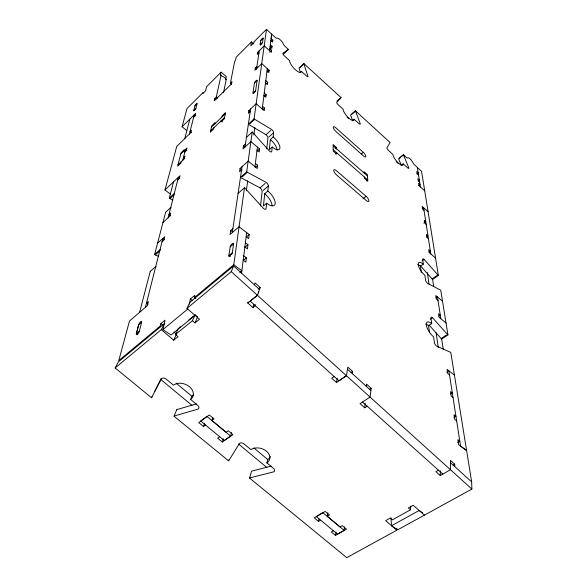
<?xml version="1.0" encoding="UTF-8"?>
<svg xmlns="http://www.w3.org/2000/svg" width="587" height="587" viewBox="0 0 587 587"><rect width="100%" height="100%" fill="white"/><g stroke="black" fill="none" stroke-linecap="round" stroke-linejoin="round"><path stroke-width="0.88" d="M440.331 470.818L440.257 475.543L450.464 469.739L450.471 460.355L454.734 464.229L454.742 466.555M300.14 71.526L299.099 68.43A2.297 0.741 48.3 0 1 299.047 68.158L303.846 63.557L341.025 97.603L336.703 102.336A2.297 0.734 49.4 0 0 338.325 104.875L343.102 109.219A7.991 2.553 49.7 0 0 348.773 118.104A7.991 2.553 49.7 0 0 354.137 119.249L359.097 123.732A2.26 0.719 50 0 0 360.301 123.798L355.384 110.745L350.571 114.942L352.714 120.827M271.231 466.122L252.131 470.987A3.038 2.143 14.8 0 0 251.603 471.214L249.585 478.067L346.748 557.65L396.797 530.215L385.615 520.691L390.267 518.094L392.373 519.891L410.496 509.795L410.687 506.207M396.797 530.215L396.907 528.608M303.846 63.557L303.846 63.631A2.304 0.734 48.4 0 0 303.905 63.91L308.058 76.684A2.363 0.763 48.5 0 1 306.781 76.193L301.447 71.365A8.372 2.722 48.2 0 1 295.268 69.618A8.372 2.722 48.2 0 1 289.582 60.578L284.431 55.897A2.414 0.785 47.8 0 1 282.809 53.314L288.415 49.499L284.871 46.182A2.37 0.756 47.8 0 1 283.345 44.076A4.769 1.519 47.6 0 0 280.285 39.857A4.769 1.519 47.6 0 0 276.954 38.221A2.392 0.763 47.5 0 1 275.266 37.392L266.483 29.35L254.054 118.868A2.869 1.123 47.6 0 0 254.663 119.315L271.744 129.558A2.818 1.093 48.3 0 1 273.637 132.677L273.219 136.888A9.994 3.962 48.4 0 1 279.933 148.019A9.994 3.962 48.4 0 1 272.214 146.977L271.774 151.409A2.906 1.174 48.5 0 1 269.514 151.138L252.836 132.589A2.942 1.196 47.8 0 0 252.227 132.009L246.701 171.786A3.133 1.365 48.2 0 0 247.369 172.248L266.271 182.44A3.074 1.328 49 0 1 268.347 185.94L267.841 191.017A10.948 4.813 49.3 0 1 275.193 203.52A10.948 4.813 49.3 0 1 266.63 203.219L266.094 208.598A3.192 1.431 49.4 0 1 263.57 208.554L245.153 188.346A3.229 1.46 48.5 0 0 244.486 187.73L238.109 193.387M267.841 191.017L264.708 193.739L263.431 205.964L266.63 203.219M273.219 136.888L270.35 139.493L269.301 149.604L272.214 146.977M260.555 205.912L262.14 191.355A3.06 1.35 48.9 0 0 260.085 187.862L241.154 177.839A3.118 1.387 48.1 0 1 240.479 177.377L246.701 171.786M266.777 148.687L267.958 137.85A2.803 1.115 48.2 0 0 266.08 134.739L248.969 124.635A2.854 1.137 47.6 0 1 248.36 124.187L254.054 118.868M243.752 255.815L246.371 257.788L245.843 262.14L243.209 260.158M245.395 242.769L247.956 244.728L247.45 248.903L244.874 246.944M232.892 228.585L230.669 230.5L230.06 234.499L239.063 226.758L249.196 234.565L248.705 238.615L246.166 236.671M255.382 163.421L257.62 165.263L257.223 168.484L248.184 161.087L240.046 168.469L239.555 171.727L241.587 169.885M245.41 144.079L243.466 145.877L243.003 148.885L250.884 141.636L259.608 148.893L259.234 151.938L257.055 150.125M262.565 106.342L264.568 108.067L264.253 110.686L256.152 103.723L248.778 110.694L248.382 113.335L250.223 111.596M264.238 93.054L266.19 94.756L265.889 97.237L263.923 95.534M265.801 80.624L267.701 82.305L267.415 84.667L265.5 82.987M256.923 66.412L255.228 68.063L254.89 70.286L261.721 63.638L269.162 70.264L268.89 72.509L267.026 70.858M269.822 48.64L271.598 50.247L271.348 52.309L264.194 45.852L257.605 52.346L257.289 54.43L258.94 52.808M270.299 44.729L272.075 46.344L271.825 48.369L270.057 46.769M271.084 38.617L272.816 40.195L272.581 42.169L270.82 40.569M366.244 386.275L366.53 384.111L371.153 388.308L370.059 397.076L360.044 403.636L364.688 407.804L367.183 406.182M241.573 273.175L246.672 232.621M254.978 166.642L257.436 147.088M262.235 108.955L267.312 68.613M269.565 50.702L271.656 34.083M271.231 37.473L271.37 36.335M364.688 407.804L365.268 403.357M246.335 190.768L247.685 180.825M253.885 134.944L254.861 127.687M344.085 530.347L322.777 512.649L316.224 516.523L337.488 534.097L344.085 530.347L344.547 526.913M195.875 298.6L194.414 297.572L233.78 264.766L244.486 187.73M233.619 243.965L232.107 253.709L229.201 256.563L228.827 256.027L230.177 246.892A2.605 0.91 -52.8 0 1 232.129 243.862A2.605 0.91 -52.8 0 1 233.619 243.965L230.177 246.892M255.653 90.501L257.099 80.463A1.974 0.506 -50.1 0 0 255.91 80.845A1.974 0.506 -50.1 0 0 254.465 83.002L252.975 93.069A2.01 0.528 -50.2 0 0 254.178 92.709A2.01 0.528 -50.2 0 0 255.653 90.501L252.975 93.069M262.565 42.359L263.159 38.214A1.812 0.426 -49.8 0 0 262.059 38.676A1.812 0.426 -49.8 0 0 260.745 40.613L260.129 44.773A1.827 0.433 -49.8 0 0 261.237 44.326A1.827 0.433 -49.8 0 0 262.565 42.359L260.129 44.773M333.467 530.692L331.288 531.939L335.5 535.425L336.021 531.873M232.298 232.577L242.071 166.627M244.97 147.08L250.62 108.962M256.592 68.635L259.249 50.731M352.222 373.552L352.56 371.424L347.864 367.154L346.44 375.731L338.963 380.831L250.187 301.094L257.458 295.32L260.195 287.527L255.081 282.883L254.384 284.798M335.5 535.425L346.484 529.166L342.258 525.651L340.049 526.913L327.267 516.296L327.832 512.789M283.631 54.055L288.422 49.433M253.643 43.893L251.441 41.919L250.788 45.808L253.922 42.69L254.083 41.714L266.483 29.35M327.267 516.296L329.468 515.004L325.169 511.431L314.25 517.888L318.536 521.425L318.983 518.791M334.179 376.538L331.706 378.233L336.483 382.519L337.261 378.182M194.414 297.572L194.847 295.298L190.386 299.018L189.403 304.103M231.682 84.337L230.39 83.237L234.683 61.452L235.504 60.292L236.121 57.218L251.441 41.919M221.923 117.011L222.165 115.771L225.518 112.55L224.3 118.779L220.917 122.023L221.167 120.761L222.458 121.832M223.508 92.731L226.274 79.37C224.461 75.569 218.254 76.86 221.167 72.15L226.266 76.545L225.628 79.59M213.91 127.724L213.646 128.993L210.315 132.178L211.68 125.867L214.974 122.698L214.71 123.945M230.39 83.237L231.982 81.674L231.557 83.868L214.226 100.861L214.725 98.623L216.273 97.097L221.13 74.945M195.317 315.109L171.022 334.986L162.951 329.578L165.042 320.186L160.801 323.723L160.28 326.02L118.765 360.623L129.478 321.038L147.359 305.651L148.401 301.505L146.471 303.178L147.953 304.183M145.393 307.346L162.885 238.395L164.565 239.613M168.124 217.77L178.419 177.252L179.754 178.279M182.726 160.273L185.463 149.487L186.842 150.58M189.381 134.049L194.275 114.744L195.691 115.903M195.911 108.309L197.056 103.804A1.702 0.382 -51.2 0 0 196.175 104.082A1.702 0.382 -51.2 0 0 194.877 105.961L193.717 110.473A1.71 0.389 -51.2 0 0 194.605 110.209A1.71 0.389 -51.2 0 0 195.911 108.309L193.717 110.473M181.141 161.792L180.796 163.12L177.626 166.15L181.119 152.723L184.223 149.722L183.9 150.991M249.592 478.075A3.14 2.209 15.1 0 1 250.282 477.759L273.755 471.838A3.17 2.275 14.6 0 0 273.667 468.565L266.88 462.916L267.745 459.533A11.138 8.071 15.4 0 0 270.328 456.503M137.725 334.795L136.316 333.871L138.671 324.699A2.451 0.77 -55.2 0 1 140.594 321.793A2.451 0.77 -55.2 0 1 141.658 322.16L139.258 331.604C139.068 332.594 136.734 335.815 136.272 334.12L138.701 324.67L141.628 322.19M139.603 312.328L150.25 271.385L155.753 266.498A3.001 1.724 47.2 0 1 156.091 266.755M158.549 256.277L155.298 254.934A2.906 1.636 46.8 0 1 154.623 254.545L165.622 212.245L170.722 207.519A2.752 1.431 46.4 0 1 171.169 207.901M172.827 199.94L169.892 198.553A2.678 1.365 46.1 0 1 169.283 198.164L173.539 181.867M184.817 138.495L189.858 119.102M170.347 194.062L164.962 189.983L176.782 146.31L190.907 132.559L191.509 130.175L189.99 131.657L191.362 132.765M186.71 130.505L182.073 126.77L187.004 108.558L202.919 92.695L202.662 93.737L205.56 90.853L206.565 86.729L221.167 72.15M176.694 409.799L174.053 416.205L228.504 460.802L228.857 459.68M230.559 436.031L206.932 416.403L200.637 420.989L224.205 440.47L230.559 436.031L231.674 432.538M219.743 436.699L217.645 438.173L222.312 442.026L223.39 438.738M255.683 304.719L255.338 305.717L252.924 307.617L247.773 302.995L248.132 302.004M252.924 307.617L253.973 304.631M258.287 292.95L258.698 291.783M222.312 442.026L232.907 434.644L228.218 430.741L226.09 432.237L211.914 420.461L212.773 418.032M211.914 420.461L214.035 418.935L209.266 414.965L198.766 422.596L203.513 426.514L204.694 423.271M174.06 416.205A3.251 2.37 20.4 0 1 174.743 415.853L198.186 409.051A3.287 2.429 19.7 0 0 197.878 405.492L190.621 399.446L191.89 396.254A11.549 8.614 20.9 0 0 193.585 394.464M195.001 322.923L197.636 316.973L195.089 314.757L192.426 320.693L195.001 322.923L199.499 319.269L186.967 308.366L231.249 271.627L233.611 265.948L259.513 289.45M115.14 367.946L161.315 329.645L164.257 323.701L118.42 361.856L115.14 367.946L151.527 397.751L152.011 396.695M176.056 335.184L173.715 340.211L161.315 329.645M173.715 340.211L178.052 336.681L175.498 334.495L178.294 328.5M186.967 308.366L189.711 302.503L233.611 265.948M155.269 390.172L161.161 378.637M194.877 105.961L197.056 103.804M260.745 40.613L263.159 38.214M182.073 126.77L195.757 113.284L195.192 115.529L193.71 116.989M271.671 41.325L272.816 40.195M270.321 48.053L272.075 46.344M269.602 52.199L271.598 50.247M180.789 153.992L187.033 147.975L186.387 150.521L184.817 152.04M254.465 83.002L257.099 80.463M267.239 72.113L269.162 70.264M211.423 127.108L225.291 113.775M210.601 130.894L224.564 117.51M177.971 164.822L184.325 158.747L184.978 156.127L183.393 157.646L184.678 158.659M266.388 83.559L267.701 82.305M164.962 189.983L180.055 175.704L179.351 178.514L177.707 180.062M264.392 96.451L266.19 94.756M299.898 67.681L303.905 63.91M226.274 79.37L225.694 79.751M300.221 72.517L301.447 71.365M262.727 109.791L264.568 108.067M169.283 198.164L174.28 193.49A2.686 1.35 46.2 0 0 174.581 193.703M169.892 198.553L174.053 194.664M249.915 123.754L254.663 119.315M246.401 137.409L252.227 132.009M162.951 222.524L169.878 216.148L170.678 212.971L168.953 214.563L170.377 215.627M266.08 134.731L270.798 130.424M268.905 136.991L273.637 132.677M257.135 151.138L259.608 148.893M157.573 243.216L164.698 236.759L163.832 240.178L162.041 241.8M154.623 254.545L160.016 249.702A2.92 1.622 46.9 0 0 160.522 250.011M155.298 254.934L159.789 250.906M242.182 176.907L247.369 172.248M255.081 167.537L257.62 165.263M337.019 101.169L341.025 97.603M337.496 100.935L340.167 98.557M260.085 187.862L265.236 183.349M263.167 190.452L268.347 185.932M351.444 114.604L355.465 111.104M352.904 120.313L354.137 119.249M335.309 148.79L336.644 147.645L333.152 144.578L333.211 151.035L336.747 154.124L336.725 152.818L335.382 153.963M151.527 397.751L161.52 378.593A3.339 2.487 22.1 0 1 166.077 379.026L173.495 385.197A11.608 8.629 20.8 0 1 189.432 386.694A11.608 8.629 20.8 0 1 190.621 399.446M246.481 236.862L249.196 234.565M136.316 333.871L139.302 331.354M232.349 252.821L228.864 255.756L230.265 256.805M244.522 247.611L247.956 244.728M361.254 154.051L363.316 152.327A3.559 1.196 50.5 0 1 365.804 155.959L365.848 156.634A3.559 1.196 50.5 0 1 363.551 156.017L335.823 131.378A3.639 1.24 49.7 0 1 333.262 127.313A3.639 1.24 49.7 0 1 335.771 127.775L363.316 152.327M243.568 260.114L246.371 257.788M162.951 329.578L187.891 308.909M239.76 272.515L241.873 270.776L233.78 264.766M178.998 327.928L180.392 326.783M188.794 319.908L193.688 315.901M175.498 334.495L192.426 320.693M366.42 180.979L367.719 179.916L333.196 149.729M420.109 265.434L432.142 278.972A2.487 0.888 53.9 0 0 432.619 279.427L438.35 275.362L421.576 171.353L414.429 164.808A2.121 0.638 51.4 0 1 412.991 162.848A4.263 1.291 51.4 0 0 410.115 158.916A4.263 1.291 51.4 0 0 407.664 157.962A2.135 0.646 51.2 0 1 406.431 157.485L403.423 154.733L398.61 158.637L401.303 165.387M399.512 158.358L403.423 154.733M401.948 164.808L403.181 163.817L407.796 167.999A2.172 0.668 51.4 0 0 408.823 167.933L403.526 155.107M363.001 198.773L366.097 196.285A3.838 1.394 51.3 0 1 368.783 200.248L368.841 201.033A3.838 1.394 51.3 0 1 366.369 200.578L336.483 174.911A3.918 1.445 50.4 0 1 333.709 170.45A3.918 1.445 50.4 0 1 336.417 170.707L366.097 196.285M258.236 289.09L260.195 287.527M247.773 302.995L257.458 295.312M416.865 173.899L418.215 172.827L416.799 171.543L417.152 173.847L418.582 175.153M418.516 180.664L419.338 180.018L417.893 178.705L418.26 181.067L419.69 182.366M418.648 185.631L420.028 184.553L418.59 183.247L418.957 185.646L424.717 190.848M422.251 208.789L423.623 207.739L430.799 253.973M423.792 223.082L425.773 221.593L424.254 220.25L424.665 222.957L426.199 224.3M426.632 236.855L427.989 235.842L426.433 234.492L426.866 237.317L428.429 238.682M428.95 252.014L430.337 251.001L428.752 249.629L429.2 252.601L435.561 258.067M422.046 260.833L424.078 259.351L437.88 274.907A2.502 0.873 53.8 0 0 438.35 275.362M421.283 272.441L420.431 266.256L423.315 264.172L422.655 259.498A2.517 0.888 53.4 0 1 424.078 259.351M203.513 426.514L205.604 425.01M432.142 278.972L436.919 275.582M436.024 297.954L437.469 296.949L440.844 318.719M336.483 382.519L346.433 375.724M351.077 372.429L352.56 371.424M430.249 319.218L432.472 317.699L447.433 334.392A2.737 1.02 55.4 0 0 447.947 334.869L441.681 339.029A2.73 1.042 55.5 0 1 441.167 338.545L428.921 324.919M438.827 316.136L440.287 315.146L438.555 313.729L439.105 317.296L446.025 322.96M425.692 324.112A9.803 3.808 55.3 0 1 428.583 325.748L431.738 323.606L430.953 318.081A2.752 1.042 54.9 0 1 432.472 317.699M441.167 338.545L446.384 335.082M369.663 389.291L371.153 388.308M446.678 372.231L448.886 370.823L460.568 446.12L466.562 450.515L458.586 444.623L457.838 439.7L459.834 441.175L457.655 442.451M450.853 393.994L452.372 393.055L450.471 391.595L451.146 395.976L453.054 397.436M453.846 417.504L455.967 416.22L454.015 414.752L454.727 419.397L456.686 420.864M318.536 521.425L320.707 520.148M438.467 470.209L435.936 471.662L440.257 475.543M453.215 465.095L454.734 464.229M390.957 517.712L391.507 525.769L419.111 510.492L422.589 512.796M431.738 323.606A9.825 3.779 55.2 0 0 426.309 325.103A9.825 3.779 55.2 0 0 433.617 336.843L434.439 342.661A2.854 1.108 55.7 0 0 436.559 346.088L450.295 352.193A2.832 1.079 56 0 1 450.794 352.523L471.662 481.905L471.86 489.074L397.759 529.768L391.507 525.769M196.432 403.871L177.377 409.447A3.221 2.355 20.5 0 0 176.694 409.799M160.801 323.723L162.973 325.183M190.386 299.018L192.573 300.551M230.669 230.5L232.723 232.078M449.561 374.946L447.705 373.493L447.074 369.355L454.441 375.13M240.046 168.469L242.079 170.113M243.466 145.877L244.764 146.948M437.99 300.346L436.295 298.937L435.774 295.54L442.51 301.146M160.456 379.187L191.993 405.368M238.689 444.132L266.799 467.472M176.122 383.113L191.89 396.254M253.826 447.918L267.745 459.533M216.273 97.097L217.557 98.183M214.725 98.623L216.009 99.702M248.778 110.694L250.047 111.772M174.075 332.095L176.518 334.186M410.496 509.795L408.383 507.96L413.189 505.268L424.438 515.063M333.159 145.855L367.455 175.931M255.228 68.063L256.548 69.229M424.027 210.329L422.53 209.001L422.134 206.411L428.084 211.702M257.605 52.346L258.882 53.49M362.539 402.007L442.796 474.098M231.249 271.627L471.86 489.074M347.137 117.261L348.436 118.435M396.225 161.726L398.155 163.472M347.504 369.274L370.874 390.472M450.464 462.673L471.662 481.905M355.384 110.745L390.032 142.465A2.172 0.668 50.8 0 1 390.003 142.729L386.833 147.939A2.209 0.69 50.9 0 0 388.447 150.426L392.901 154.476A7.682 2.392 51.2 0 0 398.544 163.201A7.682 2.392 51.2 0 0 403.181 163.817M447.947 334.869L440.756 290.279A2.575 0.917 54.3 0 0 440.294 289.956L427.527 283.301A2.597 0.947 53.9 0 1 425.59 280.234L424.9 275.332A8.959 3.214 53.6 0 1 418.223 264.788A8.959 3.214 53.6 0 1 423.315 264.172M417.386 167.515L420.402 186.952M432.604 279.324L433.698 286.537M441.622 338.662L443.236 349.25M427.329 272.515L429.038 284.218M436.134 332.851L438.247 347.35M428.583 325.748L429.545 332.77M364.094 172.989L364.013 171.675L367.359 174.61L367.814 181.258L364.424 178.301L364.344 176.966M336.644 147.645L336.667 148.929M266.872 462.916A11.19 8.086 15.4 0 0 266.476 451.205A11.19 8.086 15.4 0 0 250.876 449.598L243.95 443.831A3.214 2.333 16.5 0 0 239.489 443.368L229.003 460.318A3.17 2.253 16.1 0 1 228.49 460.788M154.88 390.935A3.258 2.399 22 0 1 154.675 391.213M150.25 271.385A2.986 1.739 47.1 0 1 150.58 271.642M264.708 193.739A10.918 4.85 49.2 0 1 272.045 205.633M270.35 139.493A9.972 3.992 48.4 0 1 277.057 150.125M417.753 264.576A8.937 3.243 53.6 0 1 420.431 266.256"/></g></svg>
